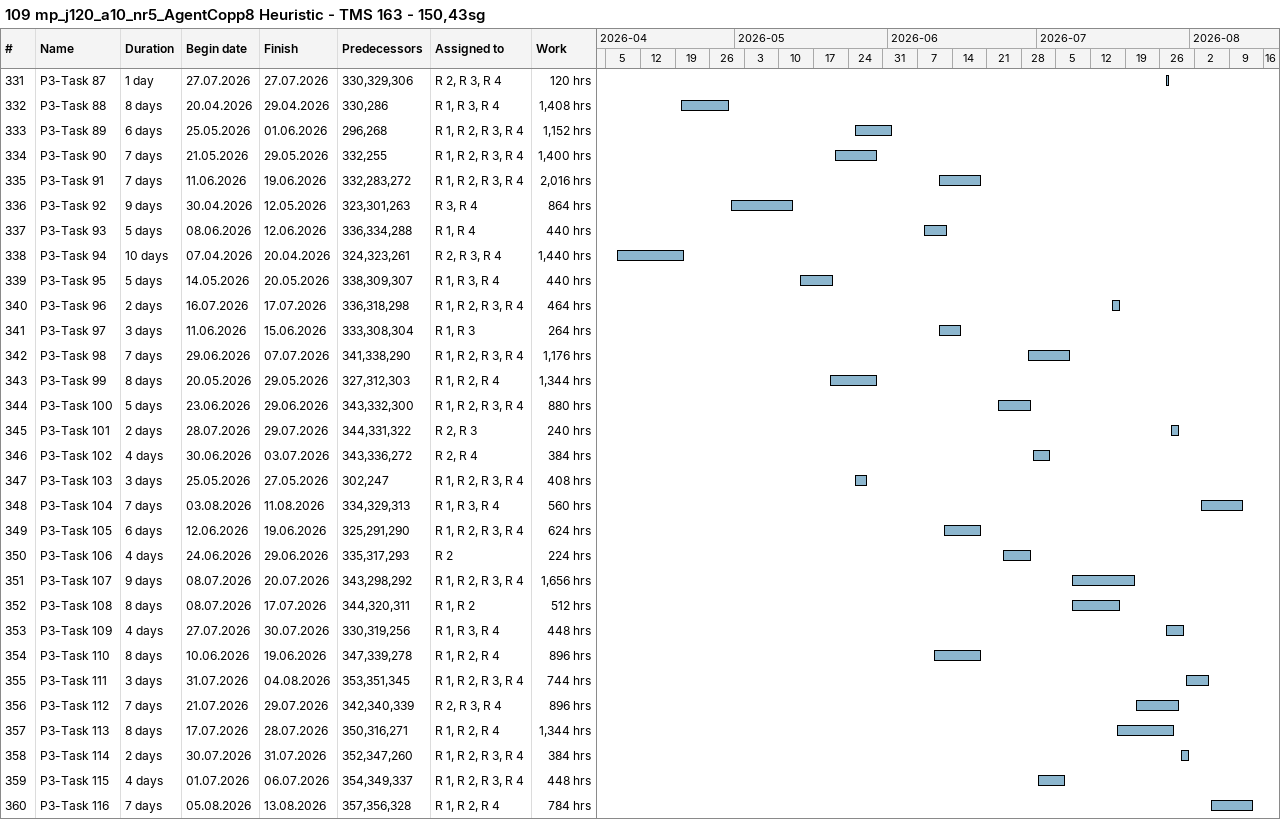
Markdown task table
109 mp_j120_a10_nr5_AgentCopp8 Heuristic - TMS 163 - 150,43sg

| ID | Task | Duration | Start | Finish | Predecessors | Resources | Work (h) |
|---|---|---|---|---|---|---|---|
| 331 | P3-Task 87 | 1d | 2026-07-27 | 2026-07-27 | 330, 329, 306 | R 2, R 3, R 4 | 120 |
| 332 | P3-Task 88 | 8d | 2026-04-20 | 2026-04-29 | 330, 286 | R 1, R 3, R 4 | 1408 |
| 333 | P3-Task 89 | 6d | 2026-05-25 | 2026-06-01 | 296, 268 | R 1, R 2, R 3, R 4 | 1152 |
| 334 | P3-Task 90 | 7d | 2026-05-21 | 2026-05-29 | 332, 255 | R 1, R 2, R 3, R 4 | 1400 |
| 335 | P3-Task 91 | 7d | 2026-06-11 | 2026-06-19 | 332, 283, 272 | R 1, R 2, R 3, R 4 | 2016 |
| 336 | P3-Task 92 | 9d | 2026-04-30 | 2026-05-12 | 323, 301, 263 | R 3, R 4 | 864 |
| 337 | P3-Task 93 | 5d | 2026-06-08 | 2026-06-12 | 336, 334, 288 | R 1, R 4 | 440 |
| 338 | P3-Task 94 | 10d | 2026-04-07 | 2026-04-20 | 324, 323, 261 | R 2, R 3, R 4 | 1440 |
| 339 | P3-Task 95 | 5d | 2026-05-14 | 2026-05-20 | 338, 309, 307 | R 1, R 3, R 4 | 440 |
| 340 | P3-Task 96 | 2d | 2026-07-16 | 2026-07-17 | 336, 318, 298 | R 1, R 2, R 3, R 4 | 464 |
| 341 | P3-Task 97 | 3d | 2026-06-11 | 2026-06-15 | 333, 308, 304 | R 1, R 3 | 264 |
| 342 | P3-Task 98 | 7d | 2026-06-29 | 2026-07-07 | 341, 338, 290 | R 1, R 2, R 3, R 4 | 1176 |
| 343 | P3-Task 99 | 8d | 2026-05-20 | 2026-05-29 | 327, 312, 303 | R 1, R 2, R 4 | 1344 |
| 344 | P3-Task 100 | 5d | 2026-06-23 | 2026-06-29 | 343, 332, 300 | R 1, R 2, R 3, R 4 | 880 |
| 345 | P3-Task 101 | 2d | 2026-07-28 | 2026-07-29 | 344, 331, 322 | R 2, R 3 | 240 |
| 346 | P3-Task 102 | 4d | 2026-06-30 | 2026-07-03 | 343, 336, 272 | R 2, R 4 | 384 |
| 347 | P3-Task 103 | 3d | 2026-05-25 | 2026-05-27 | 302, 247 | R 1, R 2, R 3, R 4 | 408 |
| 348 | P3-Task 104 | 7d | 2026-08-03 | 2026-08-11 | 334, 329, 313 | R 1, R 3, R 4 | 560 |
| 349 | P3-Task 105 | 6d | 2026-06-12 | 2026-06-19 | 325, 291, 290 | R 1, R 2, R 3, R 4 | 624 |
| 350 | P3-Task 106 | 4d | 2026-06-24 | 2026-06-29 | 335, 317, 293 | R 2 | 224 |
| 351 | P3-Task 107 | 9d | 2026-07-08 | 2026-07-20 | 343, 298, 292 | R 1, R 2, R 3, R 4 | 1656 |
| 352 | P3-Task 108 | 8d | 2026-07-08 | 2026-07-17 | 344, 320, 311 | R 1, R 2 | 512 |
| 353 | P3-Task 109 | 4d | 2026-07-27 | 2026-07-30 | 330, 319, 256 | R 1, R 3, R 4 | 448 |
| 354 | P3-Task 110 | 8d | 2026-06-10 | 2026-06-19 | 347, 339, 278 | R 1, R 2, R 4 | 896 |
| 355 | P3-Task 111 | 3d | 2026-07-31 | 2026-08-04 | 353, 351, 345 | R 1, R 2, R 3, R 4 | 744 |
| 356 | P3-Task 112 | 7d | 2026-07-21 | 2026-07-29 | 342, 340, 339 | R 2, R 3, R 4 | 896 |
| 357 | P3-Task 113 | 8d | 2026-07-17 | 2026-07-28 | 350, 316, 271 | R 1, R 2, R 4 | 1344 |
| 358 | P3-Task 114 | 2d | 2026-07-30 | 2026-07-31 | 352, 347, 260 | R 1, R 2, R 3, R 4 | 384 |
| 359 | P3-Task 115 | 4d | 2026-07-01 | 2026-07-06 | 354, 349, 337 | R 1, R 2, R 3, R 4 | 448 |
| 360 | P3-Task 116 | 7d | 2026-08-05 | 2026-08-13 | 357, 356, 328 | R 1, R 2, R 4 | 784 |
